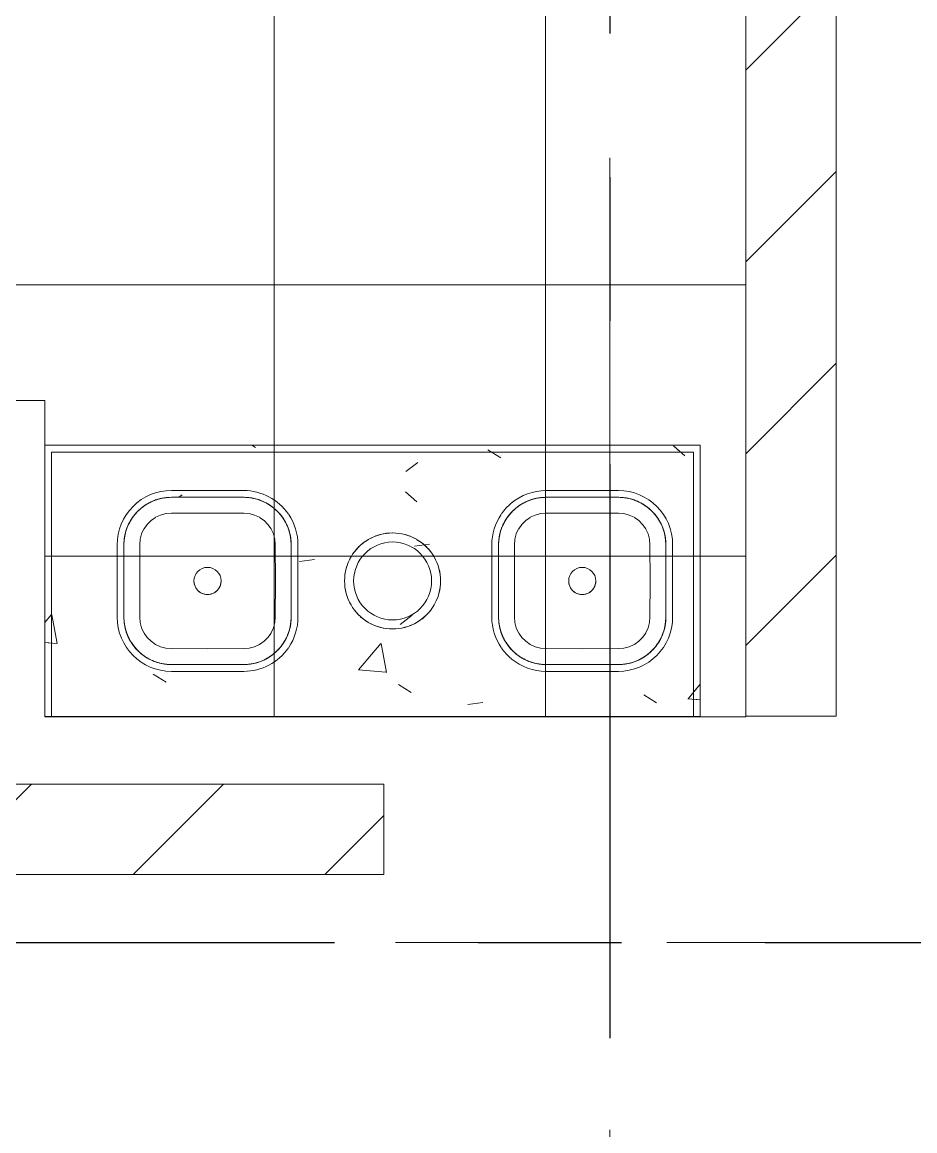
# Model space of a CAD drawing. Header units: millimetres. Extents: x -4000 to 187956, y -58990 to 162485.
# Drawn here: x 4200 to 6174, y 73033 to 75486 of the extents above; entities that cross this region are included whole.
import ezdxf

# ---------------------------------------------------------------- set-up
doc = ezdxf.new("R2010")
doc.units = ezdxf.units.MM
doc.linetypes.add('Grid Line', pattern=[2222.5, 1270, -317.5, 317.5, -317.5])
doc.linetypes.add('Grid Line 12_5mm', pattern=[2150, 1250, -300, 300, -300])
for name, color, linetype, lineweight in [('A-FLOR', 192, 'Continuous', 13), ('A-FLOR-PATT', 8, 'Continuous', 13), ('A-WALL', 113, 'Continuous', 13), ('A-WALL-PATT', 111, 'Continuous', 13), ('P-SANR-FIXT', 6, 'Continuous', 9), ('S-GRID', 1, 'Continuous', 30)]:
    doc.layers.add(name, color=color, linetype=linetype, lineweight=lineweight)
pattern_1 = [(45, (0, 0), (-212.132, 212.132), [])]
pattern_2 = [(230, (5038.6, 73949.55), (-728.7365, 63.756), [76.2, -838.2]), (175, (5038.6, 73949.55), (140.9716, -764.2276), [60.96, -670.56]), (280.451, (4977.9, 73954.86), (-587.77, -700.467), [64.76, -712.36]), (226.184, (5038.6, 73746.35), (-1084.316, 168.171), [114.3, -1257.3]), (276.636, (4948.2, 73760.4), (-949.61, -989.71), [97.14, -1068.54]), (171.184, (5038.6, 73746.3), (-949.62, -989.701), [91.44, -1005.84]), (201, (4937, 73797.15), (-606.458, 409.0606), [76.2, -838.2]), (146, (4937, 73797.15), (-247.208, -736.753), [60.96, -670.56]), (251.451, (4886.46, 73831.24), (-853.668, -327.6855), [64.76, -712.36]), (217.5, (5038.6, 73949.55), (-12.3547, -338.2201), [33.528, -628.904, 33.528, -647.192, -673.1]), (217.5, (5038.6, 73949.55), (-12.3547, -338.2201), [-1343.152, 33.528, -639.572]), (187.5, (5038.6, 73949.55), (-267.2789, -400.7221), [33.528, -354.584, 33.528, -613.664, -256.54]), (187.5, (5038.6, 73949.55), (-267.2789, -400.7221), [-1035.304, 33.528, -223.012]), (147.5, (5265.17, 73949.55), (-542.3633, 22.9153), [33.528, -220.472, 33.528, -1810.512]), (147.5, (5265.17, 73949.55), (-542.3633, 22.9153), [-287.528, -758.952, 33.528, -1018.032]), (137.5, (5366.77, 73949.55), (-592.517, -101.707), [33.528, -296.672, 33.528, -492.76, -746.76]), (137.5, (5366.77, 73949.55), (-592.517, -101.707), [-856.488, 33.528, -713.232])]

# ---------------------------------------------------------------- blocks, each defined once
blk = doc.blocks.new('PLM-ClinicSink3Basin - PLM-ClinicSink3Basin-764684-0_000')
at = {"layer": 'P-SANR-FIXT'}
h = blk.add_hatch(dxfattribs=at)
h.set_pattern_fill('FP_28', color=256, style=0, pattern_type=2)
h.set_pattern_definition(pattern_2)
h.paths.add_polyline_path([(-646.2, 0), (-661.2, 0), (-661.2, -600), (788.7, -600), (788.7, 0), (773.7, 0), (773.7, -585), (-646.2, -585), (-646.2, -388.7)])
h = blk.add_hatch(dxfattribs=at)
h.set_pattern_fill('FP_28', color=256, style=0, pattern_type=2)
h.set_pattern_definition(pattern_2)
h.paths.add_polyline_path([(-619.4, 0), (-661.2, 0), (-661.2, -600), (788.7, -600), (788.7, 0), (-52.5, 0)])
h.paths.add_polyline_path([(-320, -115), (-292.8, -118.6), (-267.5, -129.1), (-245.8, -145.8), (-229.1, -167.5), (-218.6, -192.8), (-215, -220), (-216.2, -388.7), (-218.6, -407.2), (-229.1, -432.5), (-245.8, -454.2), (-267.5, -470.9), (-292.8, -481.4), (-320, -485), (-480, -485), (-507.2, -481.4), (-532.5, -470.9), (-554.2, -454.2), (-570.9, -432.5), (-581.4, -407.2), (-585, -380), (-585, -220), (-581.4, -192.8), (-570.9, -167.5), (-554.2, -145.8), (-532.5, -129.1), (-507.2, -118.6), (-480, -115), (-336, -115)])
h.paths.add_polyline_path([(508.8, -115), (536, -118.6), (561.3, -129.1), (583.1, -145.8), (599.8, -167.5), (610.3, -192.8), (613.8, -220), (612.7, -388.7), (610.3, -407.2), (599.8, -432.5), (583.1, -454.2), (561.3, -470.9), (536, -481.4), (508.8, -485), (348.8, -485), (321.7, -481.4), (296.3, -470.9), (274.6, -454.2), (257.9, -432.5), (247.4, -407.2), (243.8, -380), (243.8, -220), (247.4, -192.8), (257.9, -167.5), (274.6, -145.8), (296.3, -129.1), (321.7, -118.6), (348.8, -115)])
h.paths.add_polyline_path([(19.5, -213.8), (41.8, -216.7), (62.6, -225.3), (80.5, -239), (94.2, -256.9), (102.8, -277.7), (105.7, -300), (102.8, -322.3), (94.2, -343.1), (80.5, -361), (62.6, -374.7), (41.8, -383.3), (19.5, -386.2), (-2.8, -383.3), (-23.6, -374.7), (-41.5, -361), (-55.2, -343.1), (-63.8, -322.3), (-66.7, -300), (-63.8, -277.7), (-52.5, -253.4), (-41.5, -239), (-23.6, -225.3), (-2.8, -216.7)])
for p, q in [((-661.2, -600), (-661.2, 0)), ((-661.2, 0), (-646.2, 0)), ((-646.2, 0), (-661.2, 0)), ((-661.2, 0), (-661.2, -600)), ((788.7, 0), (-661.2, 0)), ((-661.2, 0), (-661.2, -600)), ((-661.2, -600), (-661.2, 0)), ((-661.2, 0), (788.7, 0)), ((-646.2, -4.8), (-646.2, 0)), ((-646.2, 0), (-646.2, -4.8)), ((773.7, 0), (788.7, 0)), ((788.7, 0), (773.7, 0)), ((773.7, 0), (773.7, -3.8)), ((773.7, -3.8), (773.7, 0)), ((788.7, -600), (788.7, 0)), ((788.7, -600), (788.7, 0)), ((788.7, -600), (788.7, 0)), ((788.7, 0), (788.7, -600)), ((-646.2, -585), (-646.2, -5.1)), ((-646.2, -5.1), (-646.2, -585)), ((773.7, -3.9), (773.7, -6.2)), ((773.7, -6.2), (773.7, -3.9)), ((773.7, -7), (773.7, -585)), ((773.7, -585), (773.7, -7)), ((-480, -100), (-320, -100)), ((-320, -115), (-480, -115)), ((-480, -115), (-320, -115)), ((-320, -115), (-480, -115)), ((348.8, -100), (508.8, -100)), ((508.8, -115), (348.8, -115)), ((348.8, -115), (508.8, -115)), ((508.8, -115), (348.8, -115)), ((-600, -380), (-600, -220)), ((-585, -220), (-585, -380)), ((-585, -380), (-585, -220)), ((-585, -220), (-585, -380)), ((-215, -380), (-215, -220)), ((-215, -220), (-215, -380)), ((-215, -380), (-215, -220)), ((-200, -220), (-200, -380)), ((228.8, -380), (228.8, -220)), ((243.8, -220), (243.8, -380)), ((243.8, -380), (243.8, -220)), ((243.8, -220), (243.8, -380)), ((613.8, -380), (613.8, -220)), ((613.8, -220), (613.8, -380)), ((613.8, -380), (613.8, -220)), ((628.8, -220), (628.8, -380)), ((-480, -485), (-320, -485)), ((-320, -485), (-480, -485)), ((-480, -485), (-320, -485)), ((348.8, -485), (508.8, -485)), ((508.8, -485), (348.8, -485)), ((348.8, -485), (508.8, -485)), ((-320, -500), (-480, -500)), ((508.8, -500), (348.8, -500)), ((773.7, -585), (-646.2, -585)), ((-646.2, -585), (773.7, -585)), ((788.7, -600), (-661.2, -600)), ((-661.2, -600), (788.7, -600)), ((-661.2, -600), (788.7, -600)), ((788.7, -600), (-661.2, -600))]:
    blk.add_line(p, q, dxfattribs=at)
at = {"layer": 'P-SANR-FIXT', "flags": 128}
for points in [[(-513, -120.3), (-517, -121.7), (-520.9, -123.3), (-524.7, -125), (-528.5, -126.9), (-532.2, -128.9)], [(-480, -115), (-484.2, -115.1), (-488.4, -115.3), (-492.6, -115.8), (-496.7, -116.3), (-500.9, -117.1), (-505, -118), (-509, -119.1), (-512.4, -120.2)], [(-293.9, -118.3), (-298, -117.3), (-302.2, -116.5), (-306.3, -115.9), (-310.5, -115.4), (-314.7, -115.1), (-318.9, -115), (-320, -115)], [(-267.5, -129.1), (-270.5, -127.4), (-274.3, -125.5), (-278.1, -123.7), (-282, -122.1), (-285.9, -120.7), (-289.9, -119.4), (-292.8, -118.6)], [(315.8, -120.3), (311.8, -121.7), (307.9, -123.3), (304.1, -125), (300.3, -126.9), (296.7, -128.9)], [(323.9, -118), (319.8, -119.1), (316.4, -120.2)], [(348.8, -115), (344.6, -115.1), (340.4, -115.3), (336.3, -115.8), (332.1, -116.3), (328, -117.1), (324.1, -118)], [(534.9, -118.3), (530.8, -117.3), (526.7, -116.5), (522.5, -115.9), (518.4, -115.4), (514.2, -115.1), (510, -115), (508.8, -115)], [(561.3, -129.1), (558.3, -127.4), (554.6, -125.5), (550.8, -123.7), (546.9, -122.1), (542.9, -120.7), (538.9, -119.4), (536, -118.6)], [(-555.3, -146.8), (-558.2, -149.9), (-560.9, -153.1), (-563.5, -156.4), (-566, -159.8), (-568.4, -163.3), (-570.6, -166.8)], [(-542.7, -135.8), (-546, -138.4), (-549.2, -141.1), (-552.3, -143.9), (-554.2, -145.8)], [(-532.5, -129.1), (-535.8, -131), (-539.3, -133.3), (-541.7, -135.1)], [(-246.8, -144.7), (-249.9, -141.8), (-253.1, -139.1), (-256.4, -136.5), (-259.8, -134), (-263.3, -131.6), (-266.8, -129.4)], [(-235.8, -157.3), (-238.4, -154), (-241.1, -150.8), (-243.9, -147.7), (-245.8, -145.8)], [(273.5, -146.8), (270.6, -149.9), (267.9, -153.1), (265.3, -156.4), (262.8, -159.8), (260.5, -163.3), (258.3, -166.8)], [(286.1, -135.8), (282.8, -138.4), (279.6, -141.1), (276.5, -143.9), (274.6, -145.8)], [(296.3, -129.1), (293.1, -131), (289.5, -133.3), (287.1, -135.1)], [(582, -144.7), (578.9, -141.8), (575.7, -139.1), (572.4, -136.5), (569.1, -134), (565.6, -131.6), (562, -129.4)], [(593.1, -157.3), (590.5, -154), (587.8, -150.8), (584.9, -147.7), (583.1, -145.8)], [(-570.9, -167.5), (-572.6, -170.5), (-574.5, -174.3), (-576.3, -178.1), (-577.9, -182), (-579.3, -185.9), (-580.6, -189.9), (-581.4, -192.8)], [(-515.3, -159.6), (-525, -166.4), (-533.6, -175), (-540.5, -184.7)], [(-480, -150.3), (-492.2, -151.1), (-504, -154.2), (-514.8, -159.3)], [(-320, -150.3), (-400, -150), (-480, -150.3)], [(-285.1, -159.3), (-296, -154.2), (-307.8, -151.1), (-320, -150.3)], [(-259.6, -184.7), (-266.4, -175), (-275, -166.4), (-284.7, -159.5)], [(-229.1, -167.5), (-231, -164.2), (-233.3, -160.7), (-235.1, -158.3)], [(-220.3, -187), (-221.7, -183), (-223.3, -179.1), (-225, -175.3), (-226.9, -171.5), (-228.9, -167.8)], [(257.9, -167.5), (256.2, -170.5), (254.3, -174.3), (252.6, -178.1), (251, -182), (249.5, -185.9), (248.2, -189.9), (247.4, -192.8)], [(313.5, -159.6), (303.8, -166.4), (295.2, -175), (288.4, -184.7)], [(348.8, -150.3), (336.6, -151.1), (324.9, -154.2), (314, -159.3)], [(508.8, -150.3), (428.8, -150), (348.8, -150.3)], [(543.7, -159.3), (532.8, -154.2), (521, -151.1), (508.8, -150.3)], [(569.3, -184.7), (562.5, -175), (553.8, -166.4), (544.1, -159.5)], [(599.8, -167.5), (597.8, -164.2), (595.5, -160.7), (593.8, -158.3)], [(608.5, -187), (607.1, -183), (605.5, -179.1), (603.8, -175.3), (602, -171.5), (600, -167.8)], [(-581.7, -193.9), (-582.7, -198), (-583.5, -202.2), (-584.1, -206.3), (-584.6, -210.5), (-584.9, -214.7), (-585, -218.9), (-585, -220)], [(-540.7, -185.1), (-545.8, -196), (-548.9, -207.8), (-549.7, -220)], [(-250.3, -220), (-251.1, -207.8), (-254.2, -196), (-259.3, -185.2)], [(-215, -220), (-215.1, -215.8), (-215.3, -211.6), (-215.8, -207.4), (-216.3, -203.3), (-217.1, -199.1), (-218, -195), (-219.1, -191), (-220.2, -187.6)], [(247.1, -193.9), (246.2, -198), (245.4, -202.2), (244.7, -206.3), (244.3, -210.5), (244, -214.7), (243.8, -218.9), (243.8, -220)], [(288.1, -185.1), (283.1, -196), (279.9, -207.8), (279.1, -220)], [(578.5, -220), (577.8, -207.8), (574.6, -196), (569.6, -185.2)], [(613.8, -220), (613.7, -215.8), (613.5, -211.6), (613.1, -207.4), (612.5, -203.3), (611.7, -199.1), (610.8, -195), (609.7, -191), (608.7, -187.6)], [(-549.7, -220), (-550, -300), (-549.7, -380)], [(-250.3, -380), (-250, -300), (-250.3, -220)], [(279.1, -220), (278.8, -300), (279.1, -380)], [(578.5, -380), (578.8, -300), (578.5, -220)], [(-585, -380), (-584.9, -384.2), (-584.7, -388.4), (-584.2, -392.6), (-583.7, -396.7), (-582.9, -400.9), (-582, -405), (-580.9, -409), (-579.8, -412.4)], [(-549.7, -380), (-548.9, -392.2), (-545.8, -404), (-540.7, -414.8)], [(-259.3, -414.9), (-254.2, -404), (-251.1, -392.2), (-250.3, -380)], [(-218.3, -406.1), (-217.3, -402), (-216.5, -397.8), (-215.9, -393.7), (-215.4, -389.5), (-215.1, -385.3), (-215, -381.1), (-215, -380)], [(243.8, -380), (243.9, -384.2), (244.2, -388.4), (244.6, -392.6), (245.2, -396.7), (245.9, -400.9), (246.8, -405), (247.9, -409), (249, -412.4)], [(279.1, -380), (279.9, -392.2), (283.1, -404), (288.1, -414.8)], [(569.5, -414.9), (574.6, -404), (577.8, -392.2), (578.5, -380)], [(610.5, -406.1), (611.5, -402), (612.3, -397.8), (612.9, -393.7), (613.4, -389.5), (613.7, -385.3), (613.8, -381.1), (613.8, -380)], [(-579.7, -413), (-578.3, -417), (-576.7, -420.9), (-575, -424.7), (-573.1, -428.5), (-571.1, -432.2)], [(-540.4, -415.3), (-533.6, -425), (-525, -433.6), (-515.3, -440.5)], [(-284.7, -440.4), (-275, -433.6), (-266.4, -425), (-259.5, -415.3)], [(-229.1, -432.5), (-227.4, -429.5), (-225.5, -425.7), (-223.7, -421.9), (-222.1, -418), (-220.7, -414.1), (-219.4, -410.1), (-218.6, -407.2)], [(249.2, -413), (250.6, -417), (252.1, -420.9), (253.8, -424.7), (255.7, -428.5), (257.7, -432.2)], [(288.4, -415.3), (295.2, -425), (303.8, -433.6), (313.5, -440.5)], [(544.2, -440.4), (553.8, -433.6), (562.4, -425), (569.3, -415.3)], [(599.8, -432.5), (601.4, -429.5), (603.3, -425.7), (605.1, -421.9), (606.7, -418), (608.1, -414.1), (609.4, -410.1), (610.2, -407.2)], [(-570.9, -432.5), (-569, -435.8), (-566.7, -439.3), (-564.9, -441.7)], [(-514.9, -440.7), (-504, -445.8), (-492.2, -448.9), (-480, -449.7)], [(-320, -449.7), (-307.8, -448.9), (-296, -445.8), (-285.2, -440.7)], [(-244.7, -453.2), (-241.8, -450.1), (-239.1, -446.9), (-236.5, -443.6), (-234, -440.2), (-231.6, -436.7), (-229.4, -433.2)], [(257.9, -432.5), (259.9, -435.8), (262.2, -439.3), (263.9, -441.7)], [(314, -440.7), (324.9, -445.8), (336.6, -448.9), (348.8, -449.7)], [(508.8, -449.7), (521, -448.9), (532.8, -445.8), (543.6, -440.7)], [(584.2, -453.2), (587, -450.1), (589.8, -446.9), (592.4, -443.6), (594.8, -440.2), (597.2, -436.7), (599.4, -433.2)], [(-564.2, -442.7), (-561.6, -446), (-558.9, -449.2), (-556.1, -452.3), (-554.2, -454.2)], [(-553.2, -455.3), (-550.1, -458.2), (-546.9, -460.9), (-543.6, -463.5), (-540.2, -466), (-536.7, -468.4), (-533.2, -470.6)], [(-480, -449.7), (-400, -450), (-320, -449.7)], [(-267.5, -470.9), (-264.2, -469), (-260.7, -466.7), (-258.3, -464.9)], [(-257.3, -464.2), (-254, -461.6), (-250.8, -458.9), (-247.7, -456.1), (-245.8, -454.2)], [(264.6, -442.7), (267.2, -446), (269.9, -449.2), (272.7, -452.3), (274.6, -454.2)], [(275.7, -455.3), (278.7, -458.2), (281.9, -460.9), (285.2, -463.5), (288.6, -466), (292.1, -468.4), (295.7, -470.6)], [(348.8, -449.7), (428.8, -450), (508.8, -449.7)], [(561.3, -470.9), (564.6, -469), (568.1, -466.7), (570.5, -464.9)], [(571.5, -464.2), (574.9, -461.6), (578.1, -458.9), (581.2, -456.1), (583.1, -454.2)], [(-532.5, -470.9), (-529.5, -472.6), (-525.7, -474.5), (-521.9, -476.3), (-518, -477.9), (-514.1, -479.3), (-510.1, -480.6), (-507.2, -481.4)], [(-506.1, -481.7), (-502, -482.7), (-497.8, -483.5), (-493.7, -484.1), (-489.5, -484.6), (-485.3, -484.9), (-481.1, -485), (-480, -485)], [(-320, -485), (-315.8, -484.9), (-311.6, -484.7), (-307.4, -484.2), (-303.3, -483.7), (-299.1, -482.9), (-295, -482), (-291, -480.9), (-287.6, -479.8)], [(-287, -479.7), (-283, -478.3), (-279.1, -476.7), (-275.3, -475), (-271.5, -473.1), (-267.8, -471.1)], [(296.3, -470.9), (299.3, -472.6), (303.1, -474.5), (306.9, -476.3), (310.8, -477.9), (314.7, -479.3), (318.7, -480.6), (321.7, -481.4)], [(322.8, -481.7), (326.9, -482.7), (331, -483.5), (335.1, -484.1), (339.3, -484.6), (343.5, -484.9), (347.7, -485), (348.8, -485)], [(508.8, -485), (513, -484.9), (517.2, -484.7), (521.4, -484.2), (525.6, -483.7), (529.7, -482.9), (533.8, -482), (537.8, -480.9), (541.3, -479.8)], [(541.9, -479.7), (545.8, -478.3), (549.7, -476.7), (553.6, -475), (557.3, -473.1), (561, -471.1)]]:
    blk.add_lwpolyline(points, dxfattribs=at)
at = {"layer": 'P-SANR-FIXT'}
for centre, radius, start, end in [((-480, -220), 120, 90, 180), ((-480, -220), 105, 90, 180), ((-480, -220), 105, 90, 180), ((-480, -220), 105, 106.6513, 112.0128), ((-480, -220), 105, 90, 106.6513), ((-320, -220), 120, 50.1174, 90), ((-320, -220), 105, 73.3487, 90), ((-320, -220), 105, 0, 90), ((-320, -220), 105, 0, 90), ((-320, -220), 105, 67.9872, 73.3487), ((348.8, -220), 105, 90, 180), ((348.8, -220), 105, 90, 180), ((348.8, -220), 120, 90, 145.4801), ((348.8, -220), 105, 106.6513, 112.0128), ((348.8, -220), 105, 90, 106.6513), ((508.8, -220), 120, 0, 90), ((508.8, -220), 105, 73.3487, 90), ((508.8, -220), 105, 0, 90), ((508.8, -220), 105, 0, 90), ((508.8, -220), 105, 67.9872, 73.3487), ((-480, -220), 105, 129.6198, 140.3802), ((-480, -220), 105, 123.4073, 129.6198), ((-480, -220), 105, 112.0128, 123.4073), ((-320, -220), 105, 56.5927, 67.9872), ((-320, -220), 105, 50.3802, 56.5927), ((-320, -220), 105, 39.6198, 50.3802), ((-320, -220), 120, 34.6735, 49.8306), ((348.8, -220), 105, 129.6198, 140.3802), ((348.8, -220), 105, 123.4073, 129.6198), ((348.8, -220), 105, 112.0128, 123.4073), ((508.8, -220), 105, 56.5927, 67.9872), ((508.8, -220), 105, 50.3802, 56.5927), ((508.8, -220), 105, 39.6198, 50.3802), ((-480, -220), 105, 146.5927, 157.9872), ((-480, -220), 105, 140.3802, 146.5927), ((-320, -220), 105, 33.4073, 39.6198), ((-320, -220), 105, 22.0128, 33.4073), ((-320, -220), 120, 0, 34.1305), ((348.8, -220), 120, 146.0697, 180), ((348.8, -220), 105, 146.5927, 157.9872), ((348.8, -220), 105, 140.3802, 146.5927), ((508.8, -220), 105, 33.4073, 39.6198), ((508.8, -220), 105, 22.0128, 33.4073), ((-480, -220), 105, 163.3487, 180), ((-480, -220), 105, 157.9872, 163.3487), ((-320, -220), 105, 16.6513, 22.0128), ((-320, -220), 105, 360, 16.6513), ((348.8, -220), 105, 163.3487, 180), ((348.8, -220), 105, 157.9872, 163.3487), ((508.8, -220), 105, 16.6513, 22.0128), ((508.8, -220), 105, 360, 16.6513), ((19.5, -300), 86.2, 90, 270), ((19.5, -300), 86.2, 90, 270), ((19.5, -300), 86.2, 270, 90), ((19.5, -300), 86.2, 270, 90), ((-400, -300), 30, 0, 180), ((-400, -300), 30, 360, 180), ((428.8, -300), 30, 0, 180), ((428.8, -300), 30, 360, 180), ((-400, -300), 30, 180, 360), ((-400, -300), 30, 180, 360), ((428.8, -300), 30, 180, 360), ((428.8, -300), 30, 180, 360), ((-480, -380), 120, 180, 270), ((-480, -380), 105, 180, 196.6513), ((-480, -380), 105, 180, 270), ((-480, -380), 105, 180, 270), ((-320, -380), 105, 270, 0), ((-320, -380), 105, 270, 0), ((-320, -380), 120, 325.8695, 0), ((-320, -380), 105, 343.3487, 360), ((348.8, -380), 120, 180, 213.9303), ((348.8, -380), 105, 180, 196.6513), ((348.8, -380), 105, 180, 270), ((348.8, -380), 105, 180, 270), ((508.8, -380), 120, 270, 0), ((508.8, -380), 105, 270, 0), ((508.8, -380), 105, 270, 0), ((508.8, -380), 105, 343.3487, 360), ((-480, -380), 105, 196.6513, 202.0128), ((-320, -380), 105, 337.9872, 343.3487), ((348.8, -380), 105, 196.6513, 202.0128), ((508.8, -380), 105, 337.9872, 343.3487), ((-480, -380), 105, 202.0128, 213.4073), ((-480, -380), 105, 213.4073, 219.6198), ((-320, -380), 105, 320.3802, 326.5927), ((-320, -380), 105, 326.5927, 337.9872), ((348.8, -380), 105, 202.0128, 213.4073), ((348.8, -380), 105, 213.4073, 219.6198), ((508.8, -380), 105, 320.3802, 326.5927), ((508.8, -380), 105, 326.5927, 337.9872), ((-480, -380), 105, 219.6198, 230.3802), ((-480, -380), 105, 230.3802, 236.5927), ((-320, -380), 105, 303.4073, 309.6198), ((-320, -380), 105, 309.6198, 320.3802), ((-320, -380), 120, 310.1694, 325.3265), ((348.8, -380), 120, 214.5199, 270), ((348.8, -380), 105, 219.6198, 230.3802), ((348.8, -380), 105, 230.3802, 236.5927), ((508.8, -380), 105, 303.4073, 309.6198), ((508.8, -380), 105, 309.6198, 320.3802), ((-480, -380), 105, 236.5927, 247.9872), ((-480, -380), 105, 247.9872, 253.3487), ((-480, -380), 105, 253.3487, 270), ((-320, -380), 120, 270, 309.8826), ((-320, -380), 105, 270, 286.6513), ((-320, -380), 105, 286.6513, 292.0128), ((-320, -380), 105, 292.0128, 303.4073), ((348.8, -380), 105, 236.5927, 247.9872), ((348.8, -380), 105, 247.9872, 253.3487), ((348.8, -380), 105, 253.3487, 270), ((508.8, -380), 105, 270, 286.6513), ((508.8, -380), 105, 286.6513, 292.0128), ((508.8, -380), 105, 292.0128, 303.4073)]:
    blk.add_arc(centre, radius, start, end, dxfattribs=at)
at = {"layer": 'P-SANR-FIXT', "color": 253}
for radius, start, end in [(106.2, 90, 119.7607), (106.2, 60.5554, 119.7607), (106.2, 60.5554, 90), (106.2, 120, 240), (106.2, 120, 180), (86.2, 0, 180), (106.2, 300, 60), (106.2, 0, 60), (106.2, 180, 240), (86.2, 180, 360), (106.2, 300, 360), (106.2, 240.2393, 270), (106.2, 240.2393, 299.4446), (106.2, 270, 299.4446)]:
    blk.add_arc((19.5, -300), radius, start, end, dxfattribs=at)
at = {"layer": 'P-SANR-FIXT', "color": 252}
for radius, start, end in [(106.2, 60.5554, 119.7607), (106.2, 120, 180), (86.2, 0, 180), (106.2, 360, 60), (106.2, 180, 240), (86.2, 180, 0), (106.2, 300, 360), (106.2, 240.2393, 299.4446)]:
    blk.add_arc((19.5, -300), radius, start, end, dxfattribs=at)
at = {"layer": 'P-SANR-FIXT', "color": 254}
for start, end in [(90, 105), (75, 90), (120, 135), (105, 119.7607), (60.5554, 75), (45, 60), (135, 150), (30, 45), (150, 165), (15, 30), (165, 180), (0, 15), (180, 195), (345, 0), (195, 210), (330, 345), (210, 225), (315, 330), (225, 240), (240.2393, 255), (300, 315), (255, 270), (270, 285), (285, 299.4446)]:
    blk.add_arc((19.5, -300), 106.2, start, end, dxfattribs=at)
blk = doc.blocks.new('CMF2_NHAXUONG_A_rvt-1-0_000')
at = {"layer": 'A-FLOR-PATT', "lineweight": 9}
h = blk.add_hatch(dxfattribs=at)
h.set_pattern_fill('FP_25', color=252, style=0, pattern_type=2)
h.set_pattern_definition([(89.998, (160159.3, 137898.8), (-600, 0.021), []), (179.998, (160159.3, 137898.8), (-0.021, -600), [])])
h.paths.add_polyline_path([(154749.9, 498.9), (160009.4, 498.9), (160009.3, 1898.5), (156700.3, 1898.5), (156700.4, 1498.5), (156600.4, 1498.5), (156600.4, 2298.5), (158059, 2298.5), (158059, 5748.6), (156099.9, 5748.4), (156099.9, 4399.9), (155999.9, 4399.9), (155999.9, 5748.5), (154749.9, 5748.5), (154749.9, 751.9)])
h.paths.add_polyline_path([(160209.3, 1748.7), (165509.4, 1749.4), (165509.1, 3698.3), (162659.1, 3698.3), (162659.1, 3548.4), (162459.1, 3548.4), (162459.1, 4948.7), (161059.3, 4948.8), (161059.3, 4898.3), (160209.4, 4898.9), (160209.3, 3698.4), (160859.1, 3698.4), (160859.1, 3498.4), (160209.1, 3498.4), (160209.3, 1920)])
h.paths.add_polyline_path([(158997.5, 2198.5), (159409.4, 2198.5), (159409.4, 3498.6), (158258.8, 3498.6), (158258.8, 2198.5), (158714, 2198.5)])
h.paths.add_polyline_path([(159280.9, 3698.4), (160009.1, 3698.4), (160009.1, 4898.7), (159959, 4898.6), (159959.9, 5848.6), (158258.6, 5848.6), (158258.6, 3698.4)])
h.paths.add_polyline_path([(83409, 5348.5), (85559, 5348.5), (85559, 6948.5), (83409, 6948.5), (83409, 5424.1)])
h.paths.add_polyline_path([(83209.3, 5348.6), (83209.3, 10108.8), (82009.3, 10108.8), (82009.3, 8808.8), (80984.3, 8808.8), (80984, 7248.5), (82234, 7248.5), (82234, 5348.6)])
h.paths.add_polyline_path([(80485.4, 6361), (80784.3, 6361), (80784.3, 8808.8), (79759.3, 8808.8), (79759.3, 10108.8), (78559.3, 10108.8), (78559.3, 6361), (79918.5, 6361)])
h.paths.add_polyline_path([(79959.3, 9008.8), (81809.3, 9008.8), (81809.3, 10208.8), (79959.3, 10208.8), (79959.3, 10096.2)])
h.paths.add_polyline_path([(5374.6, 15998.7), (5859, 15998.7), (5859, 18498.6), (509, 18498.6), (509, 17048.6), (4299.8, 17048.6), (4299.8, 15998.7), (5091.1, 15998.7)])
h.paths.add_polyline_path([(4409, 18698.6), (5959, 18698.6), (5959, 20998.6), (4409, 20998.6), (4409, 19440.5)])
h.paths.add_polyline_path([(509, 21198.6), (5859, 21198.6), (5859, 24898.3), (3969.3, 24898.3), (3969.3, 22848.6), (4609.3, 22848.6), (4609.3, 22743.9), (3769.3, 22743.9), (3769.3, 24698.7), (509, 24698.7), (509, 22798.6), (2129.3, 22798.6), (2129.3, 23198.6), (2229.3, 23198.6), (2229.3, 22398.6), (509, 22398.6), (509, 21776.6)])
h.paths.add_polyline_path([(4249.8, 73948.5), (5800.2, 73948.6), (5800.2, 76398.6), (4359, 76398.6), (4359, 76098.6), (509.3, 76098.7), (509.3, 73998.6), (4159, 73998.6), (4159, 74648.7), (4249.8, 74648.7), (4249.8, 74338.3)])
h.paths.add_polyline_path([(161750.2, 73948.5), (161750.2, 74640), (161850.2, 74640), (161850.3, 73998.6), (165509.4, 73998.7), (165509.4, 76098.7), (161659.5, 76098.6), (161659.5, 76398.6), (160200, 76398.6), (160200, 73948.6), (161548.4, 73948.6)])
h.paths.add_polyline_path([(161548.4, 76598.6), (161659, 76598.6), (161659, 78298.6), (160209, 78298.6), (160209, 76598.6)])
h.paths.add_polyline_path([(5091.1, 76598.6), (5809.5, 76598.6), (5809.5, 78298.6), (4359.5, 78298.6), (4359.5, 76598.6)])
h.paths.add_polyline_path([(160199.7, 78498.6), (161659.3, 78498.7), (161659.6, 78798.6), (165509.6, 78798.7), (165509.1, 80348.6), (161859.5, 80348.6), (161859.5, 80048.7), (161750, 80048.7), (161750, 80948.7), (160200.2, 80948.3), (160200, 80178.5)])
h.paths.add_polyline_path([(5709.5, 78498.6), (5709.5, 80948.3), (4250, 80948.3), (4250, 80299.3), (4149.8, 80299.3), (4149.8, 80348.6), (509.3, 80348.6), (508.9, 78798.7), (4159.2, 78798.6), (4159.5, 78498.6), (5091.1, 78498.6)])
h.paths.add_polyline_path([(86109.5, 132101.2), (86109.5, 133323.8), (84609.5, 133323.8), (84609.5, 132101.2)])
h.paths.add_polyline_path([(83259.5, 132200.9), (84409.5, 132200.9), (84409.5, 133523.8), (85259.5, 133523.8), (85259.3, 134848.4), (83259.5, 134848.4), (83259.5, 132740.2)])
h.paths.add_polyline_path([(87459.3, 132201.2), (87459.3, 134848.6), (85459.5, 134848.2), (85459.5, 133523.8), (86309.5, 133526.1), (86309.5, 132201.2), (86721, 132201.2)])
h.paths.add_polyline_path([(11209.2, 135098.7), (11209, 140698.7), (6109.3, 140698.7), (6109.3, 139698.7), (6059, 139698.7), (6059, 139098.7), (9550.3, 139098.7), (9550.3, 139498.7), (9650.3, 139498.7), (9650.3, 138698.7), (7959.6, 138698.7), (7959.6, 135098.7), (9859, 135098.8), (9859, 137148.7), (9259, 137148.7), (9259, 137348.7), (10059, 137348.7), (10059, 135098.8), (10759.9, 135098.7)])
h.paths.add_polyline_path([(156349.9, 135098.8), (156349.9, 136499.7), (156449.9, 136499.7), (156449.9, 135098.8), (158059.1, 135098.8), (158059.1, 138698.7), (156349.9, 138698.7), (156349.9, 139498.7), (156449.9, 139498.7), (156449.9, 139098.7), (159959.7, 139098.7), (159959.7, 140698.8), (154809.2, 140698.6), (154808.9, 135098.8)])
h.paths.add_polyline_path([(162549.8, 135998.6), (162549.8, 137398.7), (162659, 137398.7), (162659, 137248.8), (165509.4, 137248.8), (165509.6, 139448.5), (160159.5, 139448.5), (160159.5, 137398.7), (160750.2, 137398.7), (160750.2, 137298.7), (160149.8, 137298.7), (160149.8, 135998.8), (161548.4, 135998.7)])
h.paths.add_polyline_path([(3449.8, 135998.7), (5900.2, 135998.7), (5900.2, 137297.6), (5248.6, 137297.6), (5248.6, 137398.7), (5859, 137398.7), (5859, 139448.7), (509.4, 139448.7), (509.4, 137248.8), (3449.8, 137249.9), (3449.8, 136244.3)])
h.paths.add_polyline_path([(6059, 137398.7), (7159.6, 137398.7), (7159.6, 138698.7), (6059, 138698.7), (6059, 137412.3)])
h.paths.add_polyline_path([(158858.9, 137398.7), (159959, 137398.7), (159959, 138698.7), (158858.9, 138698.7), (158858.9, 137412.3)])
at = {"layer": 'A-WALL-PATT', "lineweight": 9}
h = blk.add_hatch(dxfattribs=at)
h.set_pattern_fill('FP_13', color=250, style=0, pattern_type=2)
h.set_pattern_definition(pattern_1)
h.paths.add_polyline_path([(5800.2, 73950), (6000.2, 73950), (6000.2, 76600), (5800.2, 76600), (5800.2, 74338.3)])
h = blk.add_hatch(dxfattribs=at)
h.set_pattern_fill('FP_13', color=250, style=0, pattern_type=2)
h.set_pattern_definition(pattern_1)
h.paths.add_polyline_path([(3957.4, 73600), (5000, 73600), (5000, 73800), (999.8, 73800), (999.8, 73600), (3250, 73600)])
at = {"layer": 'A-FLOR', "color": 81, "lineweight": 15}
blk.add_line((5800.2, 76398.6), (5800.2, 73950), dxfattribs=at)
at = {"layer": 'A-FLOR', "color": 93, "lineweight": 15}
for p, q in [((5800.2, 73950), (5800.2, 76398.6)), ((4249.8, 74648.7), (4159, 74648.7)), ((4249.8, 73948.5), (4249.8, 74648.7)), ((5800.2, 73948.6), (4249.8, 73948.5)), ((5800.2, 73950), (5800.2, 73948.6))]:
    blk.add_line(p, q, dxfattribs=at)
at = {"layer": 'A-FLOR', "color": 94, "lineweight": 15}
for p, q in [((4159, 74648.7), (4249.8, 74648.7)), ((4249.8, 74648.7), (4249.8, 73948.5)), ((4249.8, 73948.5), (5800.2, 73948.6)), ((5800.2, 73948.6), (5800.2, 73950))]:
    blk.add_line(p, q, dxfattribs=at)
at = {"layer": 'A-WALL', "color": 90, "lineweight": 15}
for p, q in [((6000.2, 73950), (6000.2, 76600)), ((5800.2, 76400), (5800.2, 73950)), ((5800.2, 73950), (6000.2, 73950)), ((5000, 73800), (999.8, 73800)), ((5000, 73600), (5000, 73800)), ((3250, 73600), (5000, 73600))]:
    blk.add_line(p, q, dxfattribs=at)
at = {"layer": 'A-WALL', "color": 35, "lineweight": 15}
for p, q in [((6000.2, 73950), (6000.2, 76600)), ((6000.2, 73950), (5800.2, 73950)), ((5000, 73800), (4199.8, 73800)), ((5000, 73800), (5000, 73600)), ((3250, 73600), (5000, 73600))]:
    blk.add_line(p, q, dxfattribs=at)
at = {"layer": 'A-WALL', "color": 53, "lineweight": 15}
for p, q in [((5800.2, 76398.6), (5800.2, 73950)), ((4199.8, 73800), (4197.9, 73800))]:
    blk.add_line(p, q, dxfattribs=at)
at = {"layer": 'S-GRID', "linetype": 'Grid Line 12_5mm', "lineweight": 9}
for p, q in [((5500, 161185.2), (5500, -16487.4)), ((-824.3, 73450), (183641.1, 73450))]:
    blk.add_line(p, q, dxfattribs=at)
at = {"layer": 'P-SANR-FIXT', "color": 250, "lineweight": 9, "rotation": 180}
blk.add_blockref('PLM-ClinicSink3Basin - PLM-ClinicSink3Basin-764684-0_000', (5038.6, 73949.5), dxfattribs=at)

msp = doc.modelspace()

# ---------------------------------------------------------------- block references
at = {"lineweight": 5}
msp.add_blockref('CMF2_NHAXUONG_A_rvt-1-0_000', (0, 0), dxfattribs=at)

# ---------------------------------------------------------------- next in the draw order: linework, layer by layer
at = {"layer": 'S-GRID', "linetype": 'Grid Line'}
for p, q in [((5500, 161185.2), (5500, -16487.4)), ((-824.3, 73450), (183641.1, 73450))]:
    msp.add_line(p, q, dxfattribs=at)

doc.saveas('drawing.dxf')
